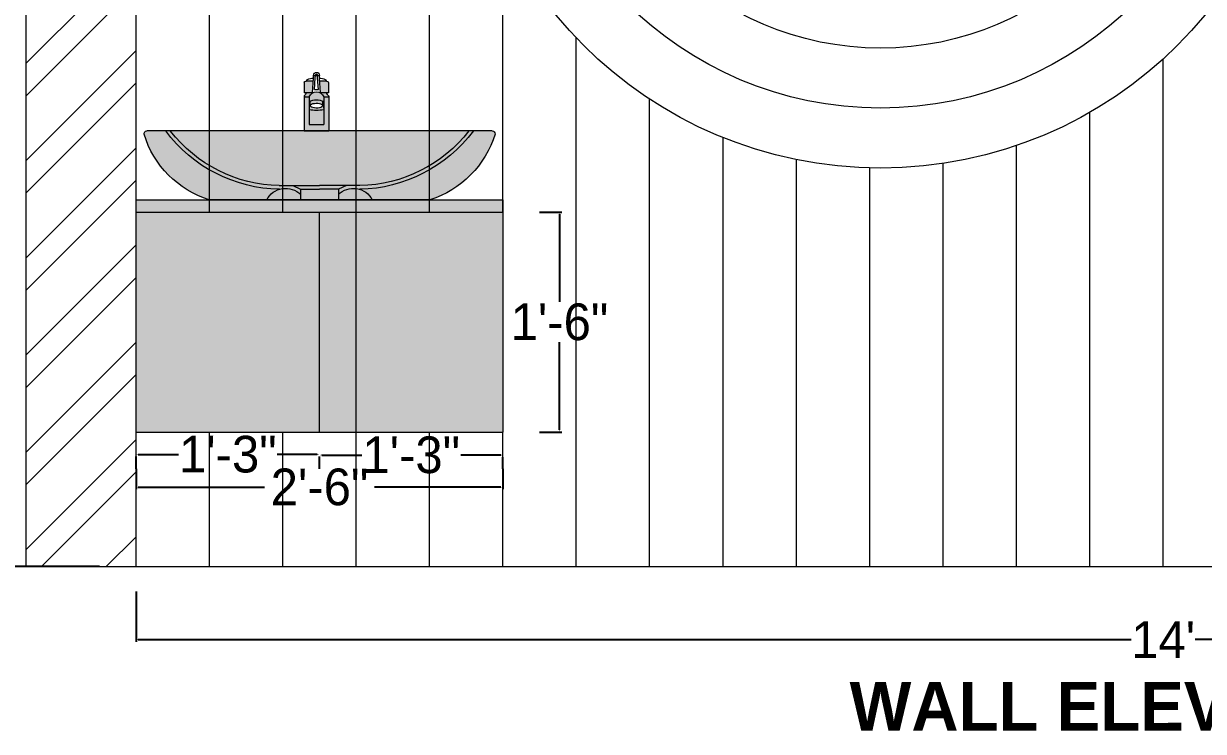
# Model space of a CAD drawing. Header units: inches. Extents: x 15448 to 46480, y -8154 to 0.
# Drawn here: x 22005.4 to 22101.9, y -4006.1 to -3948.2 of the extents above; entities that cross this region are included whole.
import ezdxf

# ---------------------------------------------------------------- set-up
doc = ezdxf.new("R2010")
doc.units = ezdxf.units.IN
doc.header["$MEASUREMENT"] = 0
doc.layers.add('dwgmodels.com', color=250, linetype='Continuous')
doc.layers.add('IEL-HATCH-002', color=7, linetype='Continuous')
doc.layers.add('OUTLINE', color=7, linetype='Continuous', lineweight=5)
doc.styles.add('b.k', font='verdana.ttf')
doc.styles.add('HEMI', font='stylu.ttf')
doc.dimstyles.new('STANDARD$0', dxfattribs={"dimscale": 0, "dimtxt": 6, "dimasz": 3, "dimexe": 2, "dimexo": 2, "dimgap": 0, "dimtad": 0, "dimtih": 1, "dimtoh": 1, "dimdec": 1, "dimzin": 0, "dimdsep": 46, "dimlunit": 4, "dimtxsty": 'b.k', "dimcen": 2.5, "dimclrd": 256, "dimclre": 256, "dimclrt": 256, "dimadec": 0, "dimazin": 0, "dimtfac": 1, "dimtdec": 1, "dimtofl": 0, "dimtmove": 2, "dimatfit": 2, "dimfxl": 1, "dimfrac": 2, "dimtolj": 1, "dimtzin": 0, "dimlwd": 9, "dimlwe": 9, "dimarcsym": 0})
pattern_1 = [(0, (0, 0), (0, 6.985), [5.08, -1.905]), (90, (0, 0), (-6.985, 4.277078946022131e-16), [5.08, -1.905])]

# ---------------------------------------------------------------- blocks, each defined once
blk = doc.blocks.new('*D582')
at = {"color": 254, "lineweight": -2, "transparency": 16777216}
for p, q in [((22011.58965016324, -3872.586599413567), (22001.19774395362, -3872.586599413567)), ((22011.58965016324, -3992.586599413567), (22001.19774395362, -3992.586599413567))]:
    blk.add_line(p, q, dxfattribs=at)
at = {"color": 5, "lineweight": -2, "transparency": 16777216}
for p, q in [((22001.37774395362, -3872.766599413567), (22001.37774395362, -3930.942792678575)), ((22001.37774395362, -3992.406599413568), (22001.37774395362, -3934.23040614856))]:
    blk.add_line(p, q, dxfattribs=at)
at = {"color": 5, "transparency": 16777216}
for points in [[(22001.34774395363, -3872.766599413567), (22001.40774395362, -3872.766599413567), (22001.37774395362, -3872.586599413567)], [(22001.34774395363, -3992.406599413568), (22001.40774395362, -3992.406599413568), (22001.37774395362, -3992.586599413567)]]:
    blk.add_solid(points, dxfattribs=at)
at = {"layer": 'Defpoints', "color": 0, "transparency": 16777216}
for p in [(22014.58965016324, -3872.586599413567), (22001.37774395362, -3992.586599413567), (22014.58965016324, -3992.586599413567)]:
    blk.add_point(p, dxfattribs=at)
at = {"color": 5, "lineweight": 5, "transparency": 16777216, "insert": (22001.37774395362, -3932.586599413573), "char_height": 3, "attachment_point": 5, "style": 'HEMI'}
blk.add_mtext("\\A1;10'", dxfattribs=at)
blk = doc.blocks.new('YY5')
at = {"true_color": 0xc7c8ca}
h = blk.add_hatch(dxfattribs=at)
h.set_pattern_fill('ANGLE', color=9)
h.set_pattern_definition(pattern_1)
h.paths.add_polyline_path([(-1859.642487475081, 704.2780352585988), (-1859.659903662569, 704.5440537511106, 0.4142135638380181), (-1859.961262066613, 704.8454121566614, 0.4750915465852333), (-1860.238658159414, 704.5424849440045), (-1860.255971637265, 704.2780352585988), (-1860.358939663625, 702.8046562630534), (-1860.303982458977, 702.8046562630534, -0.2401376567678492), (-1859.594476653278, 702.8046562630534), (-1859.539519448721, 702.8046562630534)])
h.paths.add_polyline_path([(-1859.73768250441, 703.1189723709844), (-1860.166789239599, 703.1189723709844), (-1860.064194345845, 704.2927789711155), (-1860.0468932154, 704.542393748944, -0.596401771601865), (-1859.961262066613, 704.6536348652347, -0.4142135623730957), (-1859.851680953996, 704.5440537526179), (-1859.8342647665, 704.2927789711155)], flags=16)
h.paths.add_polyline_path([(-1859.052340827863, 704.1448605161991, 0.05658871760532752), (-1859.642536498954, 704.2787840594943), (-1859.642487475081, 704.2780352585988), (-1859.620299651487, 703.9605476423419), (-1858.953459701674, 703.9605476423419), (-1858.953459701674, 704.005560696109, 0.3188407789894711)])
h.paths.add_polyline_path([(-1860.278159460858, 703.9605476423419), (-1860.920934389733, 703.9605476423419), (-1860.970121256937, 703.9605476423419, 0.4142135623730951), (-1861.166868725752, 703.7638001735269), (-1861.166868725843, 702.8046562630534), (-1860.988138020402, 702.8046562630534), (-1860.976105509841, 702.8046562630534), (-1860.358939663625, 702.8046562630534)])
h.paths.add_polyline_path([(-1859.80692836094, 703.9605476423419), (-1860.093232551861, 703.9605476423419), (-1860.166789239599, 703.1189723709844), (-1859.73768250441, 703.1189723709844)], flags=0)
h.paths.add_polyline_path([(-1860.256114484316, 704.2759912469623, 0.05430589399828516), (-1860.822053263572, 704.144860516018, 0.3188407787352452), (-1860.920934389824, 704.005560696109), (-1860.920934389733, 703.9605476423419), (-1860.278159460858, 703.9605476423419)])
h.paths.add_polyline_path([(-1859.83428652461, 704.2930434069696, 0.00959450305220591), (-1859.937197045749, 704.2950183393892, 0.01184815826980783), (-1860.064261823298, 704.2920069494639), (-1860.093232551861, 703.9605476423419), (-1859.80692836094, 703.9605476423419)], flags=0)
h = blk.add_hatch(dxfattribs=at)
h.set_pattern_fill('ANGLE', color=9)
h.set_pattern_definition(pattern_1)
h.paths.add_polyline_path([(-1858.717681725969, 703.826196685556, 0.3225573074183268), (-1858.90427283447, 703.9605476423419), (-1858.953459701674, 703.9605476423419), (-1859.620299651487, 703.9605476423419), (-1859.539519448721, 702.8046562630534), (-1858.922353602505, 702.8046562630534), (-1858.707525365655, 702.8046562630534)])
h = blk.add_hatch(dxfattribs=at)
h.set_pattern_fill('ANGLE', color=9)
h.set_pattern_definition(pattern_1)
h.paths.add_polyline_path([(-1858.719557876124, 702.3983922901664), (-1858.830228327241, 702.3983922901664), (-1859.223723264872, 702.3983922901664), (-1859.223723264872, 699.6280301683554), (-1860.674735847474, 699.6280301683554), (-1860.674735847474, 702.3983922901664), (-1861.178901236221, 702.3983922901664), (-1861.178901236221, 698.9807330560587), (-1858.719557876124, 698.9799050195045)])
h.paths.add_polyline_path([(-1858.922353602466, 702.8046562630534), (-1858.934386112974, 702.8046562630534), (-1859.594476653278, 702.8046562630534, -0.1818234818247197), (-1859.223723264809, 702.3983922901664), (-1858.830228327241, 702.3983922901664), (-1858.719557876124, 702.3983922901664), (-1858.71955787607, 702.4888255701228, 0.2497289786340788), (-1858.726080932379, 702.5010713433682, -0.2052993842215004)])
h.paths.add_polyline_path([(-1860.303982458977, 702.8046562630534), (-1860.97610550988, 702.8046562630534, -0.2052993842488782), (-1861.172378179904, 702.5010713432748, 0.2497289775558368), (-1861.178901236276, 702.4888255701228), (-1861.178901236221, 702.3983922901664), (-1860.674735847445, 702.3983922901664, -0.1818234818247197)])
h.paths.add_polyline_path([(-1859.223723264872, 701.7058278184174, -0.01639121819609175), (-1859.318034065314, 701.6597288689486), (-1859.318034065314, 701.5108559250826), (-1859.323913054177, 701.4776782348308), (-1859.370289918462, 701.413783493015), (-1859.459604087271, 701.3570881688752), (-1859.585231537229, 701.3117970961289), (-1859.737855055041, 701.281269305802), (-1859.906155252571, 701.2677689045659), (-1860.077650074209, 701.2722971560213), (-1860.239620533421, 701.2945182194394), (-1860.380054022396, 701.3327840613402), (-1860.488535231678, 701.3842566789759), (-1860.557018606039, 701.4451185827869), (-1860.580425047031, 701.5108559250826), (-1860.580425047031, 701.6597288689486, -0.01639121819609179), (-1860.674735847474, 701.7058278184174), (-1860.674735847474, 701.1066110975343, 0.1013955554709312), (-1859.223723264872, 701.1066110975155)], flags=17)
h.paths.add_polyline_path([(-1859.223723264872, 702.3983922903224, 0.6773938552425238), (-1860.674735847474, 702.3983922900935), (-1860.674735847474, 701.9139556735453, -0.1185726909845305), (-1859.949229556173, 702.1002764714706, -0.1185726909845346), (-1859.223723264872, 701.9139556735453)])
h = blk.add_hatch(dxfattribs=at)
h.set_pattern_fill('ANGLE', color=9)
h.set_pattern_definition(pattern_1)
h.paths.add_polyline_path([(-1859.949229556173, 702.1002764714706, 0.1019832631306679), (-1860.580425047031, 701.9600546230142), (-1860.580425047031, 701.5108559250826), (-1860.557018606039, 701.5765932670118), (-1860.488535231678, 701.6374551711892), (-1860.380054022396, 701.6889277884585), (-1860.239620533421, 701.7271936299929), (-1860.077650074209, 701.7494146941439), (-1859.906155252571, 701.753942945233), (-1859.737855055041, 701.7404425443633), (-1859.585231537229, 701.7099147540364), (-1859.459604087271, 701.66462368129), (-1859.370289918462, 701.6079283567838), (-1859.323913054177, 701.5440336149679), (-1859.323913054177, 701.4776782348308), (-1859.370289918462, 701.413783493015), (-1859.459604087271, 701.3570881688752), (-1859.585231537229, 701.3117970961289), (-1859.737855055041, 701.281269305802), (-1859.906155252571, 701.2677689045659), (-1860.077650074209, 701.2722971560213), (-1860.239620533421, 701.2945182194394), (-1860.380054022396, 701.3327840613402), (-1860.488535231678, 701.3842566789759), (-1860.557018606039, 701.4451185827869), (-1860.580425047031, 701.5108559250826), (-1860.580425047031, 701.6597288689486, -0.01639121819609181), (-1860.674735847474, 701.7058278184174), (-1860.674735847474, 701.1066110975343, 0.1013955554709312), (-1859.223723264872, 701.1066110975155), (-1859.223723264872, 701.7058278184174, -0.01639121819609175), (-1859.318034065314, 701.6597288689486), (-1859.318034065314, 701.9600546230142, 0.1019832631306698)])
h = blk.add_hatch(dxfattribs=at)
h.set_pattern_fill('ANGLE', color=9)
h.set_pattern_definition(pattern_1)
h.paths.add_polyline_path([(-1859.223723264872, 701.9139556735453, 0.01639121819611743), (-1859.318034065314, 701.9600546230142), (-1859.318034065314, 701.6597288689486, 0.01639121819609176), (-1859.223723264872, 701.7058278184174)])
h.paths.add_polyline_path([(-1860.580425047031, 701.9600546230142, 0.01639121819611744), (-1860.674735847474, 701.9139556735453), (-1860.674735847474, 701.7058278184174, 0.01639121819609175), (-1860.580425047031, 701.6597288689486)])
h = blk.add_hatch(dxfattribs=at)
h.set_pattern_fill('ANGLE', color=9)
h.set_pattern_definition(pattern_1)
h.paths.add_polyline_path([(-1859.223723264872, 701.1066110975155, -0.1013955554709313), (-1860.674735847474, 701.1066110975343), (-1860.674735847474, 699.6280301683554), (-1859.223723264872, 699.6280301683554)])
at = {"true_color": 0x7aafdf}
h = blk.add_hatch(dxfattribs=at)
h.set_pattern_fill('ANGLE', color=143)
h.set_pattern_definition(pattern_1)
h.paths.add_polyline_path([(-1859.323913054177, 701.5440336149679), (-1859.370289918462, 701.6079283567838), (-1859.459604087271, 701.66462368129), (-1859.585231537229, 701.7099147540364), (-1859.737855055041, 701.7404425443633), (-1859.906155252571, 701.753942945233), (-1860.077650074209, 701.7494146941439), (-1860.239620533421, 701.7271936299929), (-1860.380054022396, 701.6889277884585), (-1860.488535231678, 701.6374551711892), (-1860.557018606039, 701.5765932670118), (-1860.580425047031, 701.5108559250826), (-1860.557018606039, 701.4451185827869), (-1860.488535231678, 701.3842566789759), (-1860.380054022396, 701.3327840613402), (-1860.239620533421, 701.2945182194394), (-1860.077650074209, 701.2722971560213), (-1859.906155252571, 701.2677689045659), (-1859.737855055041, 701.281269305802), (-1859.585231537229, 701.3117970961289), (-1859.459604087271, 701.3570881688752), (-1859.370289918462, 701.413783493015), (-1859.323913054177, 701.4776782348308)])
at = {"color": 18, "true_color": 0x000000}
for p, q in [((-1860.255971637265, 704.2780352585988), (-1860.238555449769, 704.5440537526179)), ((-1860.064194345845, 704.2927789711155), (-1860.04677815835, 704.5440537526179)), ((-1859.8342647665, 704.2927789711155), (-1859.851680953996, 704.5440537526179)), ((-1859.642487475081, 704.2780352585988), (-1859.659903662668, 704.5440537526179)), ((-1861.166868725843, 703.7638001735269), (-1861.166868725843, 702.8046562630534)), ((-1860.970121256937, 703.9605476423419), (-1860.920934389733, 703.9605476423419)), ((-1860.920934389733, 703.9605476423419), (-1860.920934389733, 704.005560696109)), ((-1860.920934389733, 703.9605476423419), (-1860.278159460873, 703.9605476423419)), ((-1860.358939663625, 702.8046562630534), (-1860.255971637265, 704.2780352585988)), ((-1860.166789239599, 703.1189723709844), (-1860.064194345845, 704.2927789711155)), ((-1859.73768250441, 703.1189723709844), (-1859.8342647665, 704.2927789711155)), ((-1859.539519448721, 702.8046562630534), (-1859.642487475081, 704.2780352585988)), ((-1859.620299651487, 703.9605476423419), (-1858.953459701674, 703.9605476423419)), ((-1858.953459701674, 703.9605476423419), (-1858.953459701674, 704.005560696109)), ((-1858.953459701674, 703.9605476423419), (-1858.90427283447, 703.9605476423419)), ((-1858.717681725969, 703.826196685556), (-1858.707525365655, 702.8046562630534)), ((-1861.178901236221, 702.4888255701227), (-1861.178901236221, 702.3983922901664)), ((-1860.674735847474, 702.3983922901664), (-1861.178901236221, 702.3983922901664)), ((-1861.178901236221, 702.3983922901664), (-1861.178901236221, 698.9799050195045)), ((-1861.166868725843, 702.8046562630534), (-1860.976105509841, 702.8046562630534)), ((-1861.166868725843, 702.8046562630534), (-1860.988138020402, 702.8046562630534)), ((-1860.988138020402, 702.8046562630534), (-1860.303982459163, 702.8046562630534)), ((-1860.674735847474, 702.3983922901664), (-1860.674735847474, 699.6280301683554)), ((-1859.73768250441, 703.1189723709844), (-1860.166789239599, 703.1189723709844)), ((-1859.594476653182, 702.8046562630534), (-1858.922353602505, 702.8046562630534)), ((-1859.223723264872, 702.3983922901664), (-1859.223723264872, 699.6280301683554)), ((-1858.719557876124, 702.3983922901664), (-1859.223723264872, 702.3983922901664)), ((-1858.934386112974, 702.8046562630534), (-1858.707525365655, 702.8046562630534)), ((-1858.922353602505, 702.8046562630534), (-1858.707525365655, 702.8046562630534)), ((-1858.830228327241, 702.3983922901664), (-1858.719557876124, 702.3983922901664)), ((-1858.719557876124, 702.4888255701227), (-1858.719557876124, 702.3983922901664)), ((-1858.719557876124, 702.3983922901664), (-1858.719557876124, 698.9799050195045)), ((-1860.674735847474, 701.2672008885116), (-1860.674735847474, 701.7545109616535)), ((-1860.580425047031, 701.5108559250826), (-1860.580425047031, 701.9600546229985)), ((-1859.318034065314, 701.5108559250826), (-1859.318034065314, 701.9600546229985)), ((-1859.223723264872, 699.6280301683554), (-1860.674735847474, 699.6280301683554))]:
    blk.add_line(p, q, dxfattribs=at)
blk.add_line((-1858.719557876124, 698.9799050195045), (-1861.178901236221, 698.9807330560587))
blk.add_polyline3d([(-1860.580425047031, 701.5108559250826, 0), (-1860.557018606039, 701.4451185827869, 0), (-1860.488535231678, 701.3842566789759, 0), (-1860.380054022396, 701.3327840613402, 0), (-1860.239620533421, 701.2945182194394, 0), (-1860.077650074209, 701.2722971560213, 0), (-1859.906155252571, 701.2677689045659, 0), (-1859.737855055041, 701.281269305802, 0), (-1859.585231537229, 701.3117970961289, 0), (-1859.459604087271, 701.3570881688752, 0), (-1859.370289918462, 701.413783493015, 0), (-1859.323913054177, 701.4776782348308, 0), (-1859.323913054177, 701.5440336149679, 0), (-1859.370289918462, 701.6079283567838, 0), (-1859.459604087271, 701.66462368129, 0), (-1859.585231537229, 701.7099147540364, 0), (-1859.737855055041, 701.7404425443633, 0), (-1859.906155252571, 701.753942945233, 0), (-1860.077650074209, 701.7494146941439, 0), (-1860.239620533421, 701.7271936299929, 0), (-1860.380054022396, 701.6889277884585, 0), (-1860.488535231678, 701.6374551711892, 0), (-1860.557018606039, 701.5765932670118, 0), (-1860.580425047031, 701.5108559250826, 0)], dxfattribs=at)
for centre, radius, start, end in [((-1859.976534999425, 704.580925874151), 0.2649268882405655, 86.69508807395945, 188.343078460318), ((-1859.974033632628, 704.5748870405047), 0.07977676853687257, 80.78780477718902, 204.0355055744018), ((-1859.961262066613, 704.5440537526179), 0.3013584040435269, 0, 90), ((-1859.961262066613, 704.5440537526179), 0.1095811126168776, 0, 90), ((-1860.970121256937, 703.7638001735269), 0.1967474688150666, 90, 180), ((-1860.773373788213, 704.005560696109), 0.1475606016112999, 109.2623904893577, 180), ((-1859.937197045749, 701.6127808072933), 2.682237532095929, 96.82860972436829, 109.2623904893577), ((-1859.937197045749, 701.6127808072933), 2.682237532095929, 70.7376095106423, 83.6929711358343), ((-1859.101020303285, 704.005560696109), 0.1475606016112999, 0, 70.7376095106423), ((-1858.90427283447, 703.7638001735269), 0.1967474688150666, 18.49005815546298, 90), ((-1861.164145176115, 702.4888255701227), 0.01475606016112999, 123.9134898791067, 180), ((-1861.428346014583, 702.8817980036972), 0.4587726258653878, 303.9134898791067, 350.3198374893348), ((-1859.949229556127, 702.1086061453077), 0.7812396485676532, 21.773057050751, 158.226942949249), ((-1859.924664968077, 700.4989567274708), 1.601508145939893, 90.87886060322751, 117.9274284694488), ((-1859.973794144269, 700.4989567274708), 1.601508145939893, 62.07257153055119, 89.12113939677249), ((-1858.470113097763, 702.8817980036972), 0.4587726258653878, 189.6801625106652, 236.0865101208933), ((-1858.734313936231, 702.4888255701227), 0.01475606016112999, 0, 56.08651012089329), ((-1859.924664968077, 703.1208267644919), 1.601508145939893, 242.0725715305512, 245.8288256482427), ((-1859.949229556127, 704.6474335488671), 3.614385564746275, 258.4205001745883, 281.5794998254117), ((-1859.973794144269, 703.1208267644919), 1.601508145939893, 294.1711743517573, 297.9274284694488)]:
    blk.add_arc(centre, radius, start, end, dxfattribs=at)
blk = doc.blocks.new('y5y5')
at = {"true_color": 0x636466}
h = blk.add_hatch(dxfattribs=at)
h.set_pattern_fill('ANGLE', color=251)
h.set_pattern_definition(pattern_1)
h.paths.add_polyline_path([(-1859.8342647665, 704.2927789711155), (-1859.851680953996, 704.5440537526179, 0.4142135623730933), (-1859.961262066613, 704.6536348652347, 0.5964017716018684), (-1860.0468932154, 704.542393748944), (-1860.064194345845, 704.2927789711155), (-1860.166789239599, 703.1189723709844), (-1859.73768250441, 703.1189723709844)])
at = {"lineweight": 0, "true_color": 0x000000}
h = blk.add_hatch(color=18, dxfattribs=at)
h.dxf.hatch_style = 1
h.paths.add_polyline_path([(-1858.719557876124, 702.3983922901664), (-1859.223723264872, 702.3983922901664), (-1859.223723264872, 699.6280301683554), (-1860.674735847474, 699.6280301683554), (-1860.674735847474, 702.3983922901664), (-1861.178901236221, 702.3983922901664), (-1861.178901236221, 698.9807330560587), (-1858.719557876124, 698.9799050195045)])
h.paths.add_polyline_path([(-1858.717681725969, 703.826196685556, 0.3225573074183268), (-1858.90427283447, 703.9605476423419), (-1858.953459701674, 703.9605476423419), (-1859.620299651487, 703.9605476423419), (-1859.539519448721, 702.8046562630534), (-1858.922353602505, 702.8046562630534), (-1858.707525365655, 702.8046562630534)])
h.paths.add_polyline_path([(-1860.278159460858, 703.9605476423419), (-1860.920934389733, 703.9605476423419), (-1860.970121256937, 703.9605476423419, 0.4142135623730951), (-1861.166868725752, 703.7638001735268), (-1861.166868725843, 702.8046562630534), (-1860.976105509841, 702.8046562630534), (-1860.358939663625, 702.8046562630534)])
h = blk.add_hatch()
h.set_pattern_fill('ANGLE')
h.set_pattern_definition(pattern_1)
h.paths.add_polyline_path([(-1859.642536498954, 704.2787840594943), (-1859.642487475081, 704.2780352585988), (-1859.620299651487, 703.9605476423419), (-1858.953459701674, 703.9605476423419), (-1858.953459701674, 704.005560696109, 0.3188407789894704), (-1859.052340827863, 704.1448605161991, 0.05658871760532751)])
h.paths.add_polyline_path([(-1860.256114484316, 704.2759912469623, 0.05430589399828516), (-1860.822053263572, 704.144860516018, 0.3188407787352452), (-1860.920934389824, 704.005560696109), (-1860.920934389733, 703.9605476423419), (-1860.278159460858, 703.9605476423419)])
h = blk.add_hatch(color=18, dxfattribs=at)
h.dxf.hatch_style = 1
h.paths.add_polyline_path([(-1858.719557876124, 702.3983922901664), (-1859.223723264809, 702.3983922901664, 0.6773938552843203), (-1860.674735847445, 702.3983922901664), (-1861.178901236221, 702.3983922901664), (-1861.178901236221, 698.9807330560587), (-1858.719557876124, 698.9799050195045)])
h.paths.add_polyline_path([(-1860.077650074209, 701.7494146941439), (-1859.906155252571, 701.753942945233), (-1859.737855055041, 701.7404425443633), (-1859.585231537229, 701.7099147540364), (-1859.459604087271, 701.66462368129), (-1859.370289918462, 701.6079283567838), (-1859.323913054177, 701.5440336149679), (-1859.323913054177, 701.4776782348308), (-1859.370289918462, 701.413783493015), (-1859.459604087271, 701.3570881688752), (-1859.585231537229, 701.3117970961289), (-1859.737855055041, 701.281269305802), (-1859.906155252571, 701.2677689045659), (-1860.077650074209, 701.2722971560213), (-1860.239620533421, 701.2945182194394), (-1860.380054022396, 701.3327840613402), (-1860.488535231678, 701.3842566789759), (-1860.557018606039, 701.4451185827869), (-1860.580425047031, 701.5108559250826), (-1860.557018606039, 701.5765932670118), (-1860.488535231678, 701.6374551711892), (-1860.380054022396, 701.6889277884585), (-1860.239620533421, 701.7271936299929)], flags=16)
h = blk.add_hatch(color=18, dxfattribs=at)
h.dxf.hatch_style = 1
h.paths.add_polyline_path([(-1858.922353602466, 702.8046562630534), (-1859.594476653278, 702.8046562630534, -0.1818234818247196), (-1859.223723264809, 702.3983922901664), (-1858.719557876124, 702.3983922901664), (-1858.71955787607, 702.4888255701228, 0.2497289786340794), (-1858.726080932379, 702.5010713433682, -0.2052993842215004)])
h.paths.add_polyline_path([(-1860.303982458977, 702.8046562630534), (-1860.97610550988, 702.8046562630534, -0.2052993842488782), (-1861.172378179904, 702.5010713432748, 0.2497289775558359), (-1861.178901236276, 702.4888255701228), (-1861.178901236221, 702.3983922901664), (-1860.674735847445, 702.3983922901664, -0.1818234818247197)])
at = {"true_color": 0xadddf7}
h = blk.add_hatch(dxfattribs=at)
h.set_pattern_fill('ANGLE', color=141)
h.set_pattern_definition(pattern_1)
h.paths.add_polyline_path([(-1859.323913054177, 701.5440336149679), (-1859.370289918462, 701.6079283567838), (-1859.459604087271, 701.66462368129), (-1859.585231537229, 701.7099147540364), (-1859.737855055041, 701.7404425443633), (-1859.906155252571, 701.753942945233), (-1860.077650074209, 701.7494146941439), (-1860.239620533421, 701.7271936299929), (-1860.380054022396, 701.6889277884585), (-1860.488535231678, 701.6374551711892), (-1860.557018606039, 701.5765932670118), (-1860.580425047031, 701.5108559250826), (-1860.557018606039, 701.4451185827869), (-1860.488535231678, 701.3842566789759), (-1860.380054022396, 701.3327840613402), (-1860.239620533421, 701.2945182194394), (-1860.077650074209, 701.2722971560213), (-1859.906155252571, 701.2677689045659), (-1859.737855055041, 701.281269305802), (-1859.585231537229, 701.3117970961289), (-1859.459604087271, 701.3570881688752), (-1859.370289918462, 701.413783493015), (-1859.323913054177, 701.4776782348308)])
at = {"lineweight": 0, "true_color": 0xf8f8f6}
h = blk.add_hatch(color=7, dxfattribs=at)
h.dxf.hatch_style = 1
edge = h.paths.add_edge_path()
edge.add_line((-1875.670161333098, 698.9856121198247), (-1877.548738067597, 698.9862446180075))
edge.add_arc((-1877.548738067597, 698.695319838972), 0.2909247790355494, 90, 186.6497480122819)
edge.add_arc((-1868.323709834901, 701.560972371838), 9.945968937223727, 196.9483316276272, 251.5688589944916)
edge.add_arc((-1868.323709834255, 701.5609723738454), 9.945968939332323, 251.5688589946186, 252.484804792136)
edge.add_line((-1871.317035923083, 692.0761267204831), (-1865.539225076289, 692.0756050785835))
edge.add_arc((-1863.653027606306, 691.1042060465006), 2.12164016159734, 107.1631084750718, 152.7513564692017, ccw=False)
edge.add_arc((-1864.015767886683, 707.6531120712051), 14.5241330898273, 216.6385853500288, 268.9610990050063, ccw=False)
at = {"lineweight": 0, "true_color": 0xeaeaeb}
h = blk.add_hatch(color=254, dxfattribs=at)
h.dxf.hatch_style = 1
h.paths.add_polyline_path([(-1844.851944498354, 698.9752359314127), (-1845.30860734205, 698.9753896852699, -0.2266592127884544), (-1856.220965805801, 693.4953571750389), (-1857.570431067147, 693.4953571750389), (-1858.366179820214, 693.1317012012446), (-1858.366179820214, 692.5998185338782, -0.2789183185884859), (-1856.235273201826, 693.1313665253831, 0.2321162475733865)])
h.paths.add_polyline_path([(-1862.943950700732, 693.4953571750389), (-1864.293415962087, 693.4953571750389, -0.2268956476491794), (-1875.213575343875, 698.9854583918438), (-1875.670161333098, 698.9856121198247, 0.2323509107070786), (-1864.279108566055, 693.131366525383, -0.2789183185870224), (-1862.148201947674, 692.5998185338866), (-1862.148201947674, 693.1317012012446)])
at = {"lineweight": 0, "true_color": 0xf8f8f6}
h = blk.add_hatch(color=7, dxfattribs=at)
h.dxf.hatch_style = 1
h.paths.add_polyline_path([(-1845.30860734205, 698.9753896852699), (-1875.213575343875, 698.9854583918438, 0.2268956476491779), (-1864.293415962088, 693.4953571750389), (-1860.257190883944, 693.4953571750389), (-1856.220965805801, 693.4953571750389, 0.226659212788456)])
h = blk.add_hatch(color=7, dxfattribs=at)
h.dxf.hatch_style = 1
edge = h.paths.add_edge_path()
edge.add_arc((-1842.969167405094, 698.6841948683772), 0.2909247790357934, 353.3502519876788, 446.5622715788655)
edge.add_line((-1842.951722482763, 698.9745961454782), (-1844.851944498354, 698.9752359314127))
edge.add_arc((-1856.498613881205, 707.653112071205), 14.52413308982713, 271.03890099502416, 323.31038592493, ccw=False)
edge.add_arc((-1856.861354161574, 691.1042060465006), 2.12164016159727, 27.24864353079829, 72.83689152494082, ccw=False)
edge.add_line((-1854.975156691591, 692.0756050785835), (-1849.198947284699, 692.0761267204831))
edge.add_arc((-1852.190499830243, 701.5613479401857), 9.945793493706097, 287.5048007174934, 288.4106744441632)
edge.add_arc((-1852.19049982977, 701.5613479387139), 9.945793492160345, 288.4106744442572, 342.9820869962536)
at = {"lineweight": 0, "true_color": 0xeaeaeb}
h = blk.add_hatch(color=254, dxfattribs=at)
h.dxf.hatch_style = 1
h.paths.add_polyline_path([(-1862.148201947674, 692.5998185338866, 0.5091258853118577), (-1865.539225076289, 692.0756050785835), (-1862.148201947674, 692.0756050785835)])
h.paths.add_polyline_path([(-1858.366179820214, 692.5998185338782), (-1858.366179820214, 692.0756050785835), (-1854.975156691591, 692.0756050785835, 0.5091258853136285)])
at = {"lineweight": 0, "true_color": 0xf8f8f6}
h = blk.add_hatch(color=7, dxfattribs=at)
h.dxf.hatch_style = 1
h.paths.add_polyline_path([(-1858.366179820214, 693.1317012012446), (-1860.257190883944, 693.1317012012446), (-1862.148201947674, 693.1317012012446), (-1862.148201947674, 692.0756050785835), (-1858.366179820214, 692.0756050785835)])
h.paths.add_polyline_path([(-1857.570431067147, 693.4953571750389), (-1860.257190883944, 693.4953571750389), (-1862.943950700732, 693.4953571750389), (-1862.148201947674, 693.1317012012446), (-1860.257190883944, 693.1317012012446), (-1858.366179820214, 693.1317012012446)])
at = {"lineweight": 0}
for p, q in [((-1877.548738067597, 698.9862446180075), (-1842.951722482764, 698.9745961454782)), ((-1871.317035923083, 692.0761267204831), (-1849.198947284699, 692.0761267204831)), ((-1871.317035923083, 692.0761267204831), (-1849.198947284699, 692.0761267204832))]:
    blk.add_line(p, q, dxfattribs=at)
at = {"color": 18, "lineweight": 0, "true_color": 0x000000}
for p, q in [((-1864.293415962125, 693.4953571750389), (-1860.257190883944, 693.4953571750389)), ((-1862.943950700732, 693.4953571750389), (-1862.148201947674, 693.1317012012446)), ((-1862.148201947674, 693.1317012012446), (-1862.148201947674, 692.0756050785835)), ((-1862.148201947674, 693.1317012012446), (-1860.257190883944, 693.1317012012446)), ((-1856.220965805754, 693.4953571750389), (-1860.257190883944, 693.4953571750389)), ((-1858.366179820214, 693.1317012012446), (-1860.257190883944, 693.1317012012446)), ((-1857.570431067147, 693.4953571750389), (-1858.366179820214, 693.1317012012446)), ((-1858.366179820214, 693.1317012012446), (-1858.366179820214, 692.0756050785835))]:
    blk.add_line(p, q, dxfattribs=at)
for centre, radius, start, end in [((-1877.548738067597, 698.695319838972), 0.2909247790355494, 90, 186.6497480122322), ((-1868.323709834901, 701.560972371838), 9.945968937223693, 196.9483316276265, 252.4848047922028), ((-1864.015767886683, 707.6531120712052), 14.52413308982741, 216.6385853500291, 268.9610990011669), ((-1864.015767886683, 707.6531120712052), 14.16047711603317, 217.7416331934862, 268.8765150864477), ((-1856.498613881205, 707.6531120712052), 14.52413308982741, 271.0389009988331, 323.3103859249295), ((-1856.498613881205, 707.6531120712052), 14.16047711603317, 271.1234849135522, 322.2068303453797), ((-1852.190499829771, 701.5613479387147), 9.945793492161311, 287.5048007174502, 342.982086996252), ((-1842.969167405094, 698.6841948683773), 0.2909247790357276, 353.35025198779, 86.56227157886423), ((-1863.653027606306, 691.1042060465006), 2.121640161597214, 44.82406763940038, 152.7513564690758), ((-1856.861354161574, 691.1042060465006), 2.121640161597214, 27.24864353092423, 135.1759323605996)]:
    blk.add_arc(centre, radius, start, end, dxfattribs=at)
at = {"color": 7, "lineweight": 0, "true_color": 0xf8f8f6}
blk.add_blockref('YY5', (0, 0), dxfattribs=at)
blk = doc.blocks.new('KKU')
at = {"layer": 'dwgmodels.com', "lineweight": 0, "true_color": 0xf1ece4}
h = blk.add_hatch(color=7, dxfattribs=at)
h.dxf.hatch_style = 1
h.paths.add_polyline_path([(45769.54282472028, 44312.76206886786), (45769.03865933153, 44312.76206886786), (45769.03865933153, 44309.99170674605), (45767.58764674893, 44309.99170674605), (45767.58764674893, 44312.76206886786), (45767.08348136018, 44312.76206886786), (45767.08348136018, 44309.34440963375), (45769.54282472028, 44309.3435815972)])
at = {"lineweight": 0}
blk.add_blockref('y5y5', (47628.26238259641, 43610.36367657769, 1.102764133773254e-05), dxfattribs=at)
blk = doc.blocks.new('*D583')
at = {"color": 254, "lineweight": -2, "transparency": 16777216}
for p, q in [((22014.58965016323, -3984.586599413565), (22014.58965016323, -3983.594369717715)), ((22029.58965016323, -3984.586599413565), (22029.58965016323, -3983.594369717715))]:
    blk.add_line(p, q, dxfattribs=at)
at = {"color": 5, "lineweight": -2, "transparency": 16777216}
for p, q in [((22014.76965016323, -3983.414369717716), (22018.04210989969, -3983.414369717716)), ((22029.40965016323, -3983.414369717716), (22026.13719042677, -3983.414369717716))]:
    blk.add_line(p, q, dxfattribs=at)
at = {"color": 5, "transparency": 16777216}
for points in [[(22014.76965016323, -3983.384369717715), (22014.76965016323, -3983.444369717716), (22014.58965016323, -3983.414369717716)], [(22029.40965016323, -3983.384369717715), (22029.40965016323, -3983.444369717716), (22029.58965016323, -3983.414369717716)]]:
    blk.add_solid(points, dxfattribs=at)
at = {"layer": 'Defpoints', "color": 0, "transparency": 16777216}
for p in [(22014.58965016323, -3981.586599413565), (22029.58965016323, -3981.586599413565), (22029.58965016323, -3983.414369717716)]:
    blk.add_point(p, dxfattribs=at)
at = {"color": 5, "lineweight": 5, "transparency": 16777216, "insert": (22022.08965016323, -3983.414369717716), "char_height": 3, "attachment_point": 5, "style": 'HEMI'}
blk.add_mtext('\\A1;1\'-3"', dxfattribs=at)
blk = doc.blocks.new('*D584')
at = {"color": 254, "lineweight": -2, "transparency": 16777216}
for p, q in [((22029.58965016323, -3984.586599413565), (22029.58965016323, -3983.646091490284)), ((22044.58965016323, -3984.586599413568), (22044.58965016323, -3983.646091490284))]:
    blk.add_line(p, q, dxfattribs=at)
at = {"color": 5, "lineweight": -2, "transparency": 16777216}
for p, q in [((22029.76965016323, -3983.466091490284), (22033.04210989969, -3983.466091490284)), ((22044.40965016323, -3983.466091490284), (22041.13719042677, -3983.466091490284))]:
    blk.add_line(p, q, dxfattribs=at)
at = {"color": 5, "transparency": 16777216}
for points in [[(22029.76965016323, -3983.436091490284), (22029.76965016323, -3983.496091490284), (22029.58965016323, -3983.466091490284)], [(22044.40965016323, -3983.436091490284), (22044.40965016323, -3983.496091490284), (22044.58965016323, -3983.466091490284)]]:
    blk.add_solid(points, dxfattribs=at)
at = {"layer": 'Defpoints', "color": 0, "transparency": 16777216}
for p in [(22029.58965016323, -3981.586599413565), (22044.58965016323, -3981.586599413568), (22044.58965016323, -3983.466091490284)]:
    blk.add_point(p, dxfattribs=at)
at = {"color": 5, "lineweight": 5, "transparency": 16777216, "insert": (22037.08965016323, -3983.466091490284), "char_height": 3, "attachment_point": 5, "style": 'HEMI'}
blk.add_mtext('\\A1;1\'-3"', dxfattribs=at)
blk = doc.blocks.new('*D585')
at = {"color": 254, "lineweight": -2, "transparency": 16777216}
for p, q in [((22014.58965016323, -3984.586599413565), (22014.58965016323, -3986.271776438332)), ((22044.58965016323, -3984.586599413571), (22044.58965016323, -3986.271776438332))]:
    blk.add_line(p, q, dxfattribs=at)
at = {"color": 5, "lineweight": -2, "transparency": 16777216}
for p, q in [((22014.76965016323, -3986.091776438333), (22025.10177315005, -3986.091776438333)), ((22044.40965016323, -3986.091776438333), (22034.07752717641, -3986.091776438333))]:
    blk.add_line(p, q, dxfattribs=at)
at = {"color": 5, "transparency": 16777216}
for points in [[(22014.76965016323, -3986.061776438332), (22014.76965016323, -3986.121776438333), (22014.58965016323, -3986.091776438333)], [(22044.40965016323, -3986.061776438332), (22044.40965016323, -3986.121776438333), (22044.58965016323, -3986.091776438333)]]:
    blk.add_solid(points, dxfattribs=at)
at = {"layer": 'Defpoints', "color": 0, "transparency": 16777216}
for p in [(22014.58965016323, -3981.586599413565), (22044.58965016323, -3981.586599413571), (22044.58965016323, -3986.091776438333)]:
    blk.add_point(p, dxfattribs=at)
at = {"color": 5, "lineweight": 5, "transparency": 16777216, "insert": (22029.58965016323, -3986.091776438333), "char_height": 3, "attachment_point": 5, "style": 'HEMI'}
blk.add_mtext('\\A1;2\'-6"', dxfattribs=at)
blk = doc.blocks.new('*D586')
at = {"color": 254, "lineweight": -2, "transparency": 16777216}
for p, q in [((22047.58965016324, -3963.586599413567), (22049.39449809084, -3963.586599413567)), ((22047.58965016323, -3981.586599413565), (22049.39449809084, -3981.586599413565))]:
    blk.add_line(p, q, dxfattribs=at)
at = {"color": 5, "lineweight": -2, "transparency": 16777216}
for p, q in [((22049.21449809084, -3963.766599413567), (22049.21449809084, -3970.940596485308)), ((22049.21449809084, -3981.406599413565), (22049.21449809084, -3974.232602341823))]:
    blk.add_line(p, q, dxfattribs=at)
at = {"color": 5, "transparency": 16777216}
for points in [[(22049.18449809084, -3963.766599413567), (22049.24449809084, -3963.766599413567), (22049.21449809084, -3963.586599413567)], [(22049.18449809084, -3981.406599413565), (22049.24449809084, -3981.406599413565), (22049.21449809084, -3981.586599413565)]]:
    blk.add_solid(points, dxfattribs=at)
at = {"layer": 'Defpoints', "color": 0, "transparency": 16777216}
for p in [(22044.58965016324, -3963.586599413567), (22044.58965016323, -3981.586599413565), (22049.21449809084, -3981.586599413565)]:
    blk.add_point(p, dxfattribs=at)
at = {"color": 5, "lineweight": 5, "transparency": 16777216, "insert": (22049.21449809084, -3972.586599413571), "char_height": 3, "attachment_point": 5, "style": 'HEMI'}
blk.add_mtext('\\A1;1\'-6"', dxfattribs=at)
blk = doc.blocks.new('*D574')
at = {"color": 254, "lineweight": -2, "transparency": 16777216}
for p, q in [((22014.58965016323, -3994.642536145026), (22014.58965016323, -3998.746154282747)), ((22182.58965016324, -3994.642536145026), (22182.58965016324, -3998.746154282747))]:
    blk.add_line(p, q, dxfattribs=at)
at = {"color": 5, "lineweight": -2, "transparency": 16777216}
for p, q in [((22014.76965016323, -3998.566154282747), (22095.96963552195, -3998.566154282747)), ((22182.40965016324, -3998.566154282747), (22101.20966480453, -3998.566154282747))]:
    blk.add_line(p, q, dxfattribs=at)
at = {"color": 5, "transparency": 16777216}
for points in [[(22014.76965016323, -3998.536154282747), (22014.76965016323, -3998.596154282748), (22014.58965016323, -3998.566154282747)], [(22182.40965016324, -3998.536154282747), (22182.40965016324, -3998.596154282748), (22182.58965016324, -3998.566154282747)]]:
    blk.add_solid(points, dxfattribs=at)
at = {"layer": 'Defpoints', "color": 0, "transparency": 16777216}
for p in [(22014.58965016323, -3991.642536145026), (22182.58965016324, -3991.642536145026), (22014.58965016323, -3998.566154282747)]:
    blk.add_point(p, dxfattribs=at)
at = {"color": 5, "lineweight": 5, "transparency": 16777216, "insert": (22098.58965016324, -3998.566154282747), "char_height": 3, "attachment_point": 5, "style": 'HEMI'}
blk.add_mtext("\\A1;14'", dxfattribs=at)

msp = doc.modelspace()

# ---------------------------------------------------------------- hatches: boundary and pattern name
at = {"layer": 'IEL-HATCH-002', "lineweight": 5, "true_color": 0xf27172, "transparency": 33554687}
h = msp.add_hatch(dxfattribs=at)
h.set_pattern_fill('ANSI32', color=11, scale=15)
h.set_pattern_definition([(45, (0, 0), (-3.97747564417433, 3.97747564417433), []), (45, (2.651650425, 0), (-3.97747564417433, 3.97747564417433), [])])
h.paths.add_polyline_path([(22014.58965016323, -3872.586599413566), (22005.58965016323, -3872.586599413566), (22005.58965016323, -3992.586599413566), (22014.58965016323, -3992.586599413566)])
h.paths.add_polyline_path([(22191.58965016324, -3872.586599413566), (22182.58965016324, -3872.586599413566), (22182.58965016324, -3992.586599413566), (22191.58965016324, -3992.586599413566)])
at = {"layer": 'IEL-HATCH-002', "lineweight": 5, "true_color": 0xcdb398, "transparency": 33554687}
h = msp.add_hatch(color=253, dxfattribs=at)
h.dxf.hatch_style = 1
h.paths.add_polyline_path([(22044.58965016323, -3963.586599413564), (22032.58965016323, -3963.586599413565), (22032.58965016323, -3981.586599413565), (22044.58965016323, -3981.586599413564)])
h.paths.add_polyline_path([(22032.58965016323, -3963.586599413565), (22014.58965016323, -3963.586599413565), (22014.58965016323, -3981.586599413565), (22032.58965016323, -3981.586599413565)])
h.paths.add_polyline_path([(22044.58965016323, -3962.586599413564), (22014.58965016323, -3962.586599413565), (22014.58965016323, -3963.586599413565), (22032.58965016323, -3963.586599413565), (22044.58965016323, -3963.586599413564)])

# ---------------------------------------------------------------- linework, layer by layer
at = {"lineweight": 5}
for p, q in [((22005.58965016323, -3992.586599413566), (22005.58965016323, -3872.586599413566)), ((22014.58965016323, -3992.586599413566), (22014.58965016323, -3872.586599413566)), ((22014.58965016323, -3962.586599413565), (22044.58965016323, -3962.586599413565)), ((22044.58965016323, -3962.586599413563), (22044.58965016323, -3981.586599413563)), ((22014.58965016323, -3963.586599413565), (22044.58965016323, -3963.586599413565)), ((22029.58965016323, -3981.586599413565), (22029.58965016323, -3963.586599413565)), ((22014.58965016323, -3981.586599413565), (22044.58965016323, -3981.586599413565)), ((22005.58965016323, -3992.586599413566), (22191.58965016324, -3992.586599413566))]:
    msp.add_line(p, q, dxfattribs=at)
at = {"color": 252, "lineweight": 5, "true_color": 0x939598}
for p, q in [((22020.58965016323, -3962.586599413566), (22020.58965016323, -3872.586599413566)), ((22026.58965016323, -3962.586599413565), (22026.58965016323, -3872.586599413566)), ((22032.58965016323, -3962.586599413566), (22032.58965016323, -3872.586599413566)), ((22038.58965016323, -3962.586599413565), (22038.58965016323, -3872.586599413566)), ((22038.58965016323, -3962.586599413566), (22038.58965016323, -3939.134777414936)), ((22044.58965016323, -3962.586599413566), (22044.58965016323, -3940.709392538731)), ((22020.58965016323, -3963.586599413565), (22020.58965016323, -3949.335044185128)), ((22026.58965016323, -3963.586599413565), (22026.58965016323, -3949.335044185128)), ((22032.58965016323, -3992.586599413566), (22032.58965016323, -3949.335044185128)), ((22038.58965016323, -3963.586599413565), (22038.58965016323, -3949.335044185128)), ((22044.58965016323, -3963.586599413565), (22044.58965016323, -3949.335044185128)), ((22050.58965016323, -3992.586599413566), (22050.58965016323, -3949.335044185128)), ((22098.58965016323, -3992.586599413566), (22098.58965016323, -3951.05666126725)), ((22056.58965016323, -3992.586599413566), (22056.58965016323, -3954.343829610978)), ((22092.58965016323, -3992.586599413566), (22092.58965016323, -3955.42805851225)), ((22062.58965016323, -3992.586599413566), (22062.58965016323, -3957.489787125059)), ((22086.58965016323, -3992.586599413566), (22086.58965016323, -3958.146761953129)), ((22068.58965016323, -3992.586599413566), (22068.58965016323, -3959.299172528042)), ((22074.58965016323, -3992.586599413566), (22074.58965016323, -3959.983815347694)), ((22080.58965016323, -3992.586599413566), (22080.58965016323, -3959.611761663222)), ((22020.58965016323, -3992.586599413566), (22020.58965016323, -3981.586599413565)), ((22026.58965016323, -3992.586599413566), (22026.58965016323, -3981.586599413565)), ((22038.58965016323, -3992.586599413566), (22038.58965016323, -3981.586599413565)), ((22044.58965016323, -3992.586599413566), (22044.58965016323, -3981.586599413565))]:
    msp.add_line(p, q, dxfattribs=at)
for radius in [34.36702859258958, 29.45745307936249, 24.54787756613541]:
    msp.add_circle((22075.47082283236, -3925.628085272334), radius, dxfattribs=at)

# ---------------------------------------------------------------- block references
at = {"layer": 'OUTLINE', "color": 18, "lineweight": 5, "true_color": 0x000000, "xscale": -0.8165194303943526, "yscale": 0.8165194303943526, "zscale": 0.8165194303943526}
msp.add_blockref('KKU', (59400.05452578266, -40136.38951268268, -9.004283423678592e-06), dxfattribs=at)

# ---------------------------------------------------------------- texts
at = {"color": 1, "lineweight": 5, "insert": (22139.96885518806, -4002.014960868538), "char_height": 4, "width": 81.15854926033077, "attachment_point": 3, "rotation": 0.009437408490801156, "style": 'HEMI'}
msp.add_mtext('\\pxqc;{\\fStylus BT|b1|i0|c0|p34;WALL ELEVATION D}', dxfattribs=at)

# ---------------------------------------------------------------- dimensions: what is measured, and where the dimension line sits
at = {"lineweight": 5}
dim = msp.add_linear_dim(base=(22001.37774395362, -3992.586599413567), p1=(22014.58965016323, -3872.586599413566), p2=(22014.58965016323, -3992.586599413566), angle=90, dimstyle='STANDARD$0', override={"dimscale": 1, "dimtxt": 3, "dimasz": 0.18, "dimexe": 0.18, "dimexo": 3, "dimgap": 0.09, "dimdec": 0, "dimtxsty": 'HEMI', "dimcen": 0.09, "dimclrd": 5, "dimclre": 254, "dimclrt": 5, "dimtdec": 0, "dimtmove": 0, "dimatfit": 3, "dimfxl": 0.03937007874015748, "dimfrac": 0, "dimlwd": 65534, "dimlwe": 65534, "dimarcsym": 1}, dxfattribs=at)
dim.commit()
dim.dimension.update_dxf_attribs({"geometry": '*D582', "text_midpoint": (22001.37774395362, -3932.586599413573)})
dim = msp.add_linear_dim(base=(22049.21449809084, -3981.586599413565), p1=(22044.58965016323, -3963.586599413565), p2=(22044.58965016323, -3981.586599413563), angle=90, dimstyle='STANDARD$0', override={"dimscale": 1, "dimtxt": 3, "dimasz": 0.18, "dimexe": 0.18, "dimexo": 3, "dimgap": 0.09, "dimdec": 0, "dimtxsty": 'HEMI', "dimcen": 0.09, "dimclrd": 5, "dimclre": 254, "dimclrt": 5, "dimtdec": 0, "dimtmove": 0, "dimatfit": 3, "dimfxl": 0.03937007874015748, "dimfrac": 0, "dimlwd": 65534, "dimlwe": 65534, "dimarcsym": 1}, dxfattribs=at)
dim.commit()
dim.dimension.update_dxf_attribs({"geometry": '*D586', "text_midpoint": (22049.21449809084, -3972.586599413571), "dimtype": 160})
for base, p1, p2, picture, middle in [((22029.58965016323, -3983.414369717716), (22014.58965016323, -3981.586599413565), (22029.58965016323, -3981.586599413565), '*D583', (22022.08965016323, -3983.414369717716)), ((22044.58965016323, -3986.091776438333), (22014.58965016323, -3981.586599413565), (22044.58965016323, -3981.586599413571), '*D585', (22029.58965016323, -3986.091776438333)), ((22044.58965016323, -3983.466091490284), (22029.58965016323, -3981.586599413565), (22044.58965016323, -3981.586599413568), '*D584', (22037.08965016323, -3983.466091490284)), ((22014.58965016323, -3998.566154282747), (22182.58965016324, -3991.642536145026), (22014.58965016323, -3991.642536145026), '*D574', (22098.58965016324, -3998.566154282747))]:
    dim = msp.add_linear_dim(base=base, p1=p1, p2=p2, dimstyle='STANDARD$0', override={"dimscale": 1, "dimtxt": 3, "dimasz": 0.18, "dimexe": 0.18, "dimexo": 3, "dimgap": 0.09, "dimdec": 0, "dimtxsty": 'HEMI', "dimcen": 0.09, "dimclrd": 5, "dimclre": 254, "dimclrt": 5, "dimtdec": 0, "dimtmove": 0, "dimatfit": 3, "dimfxl": 0.03937007874015748, "dimfrac": 0, "dimlwd": 65534, "dimlwe": 65534, "dimarcsym": 1}, dxfattribs=at)
    dim.commit()
    dim.dimension.update_dxf_attribs({"geometry": picture, "text_midpoint": middle})

doc.saveas('drawing.dxf')
